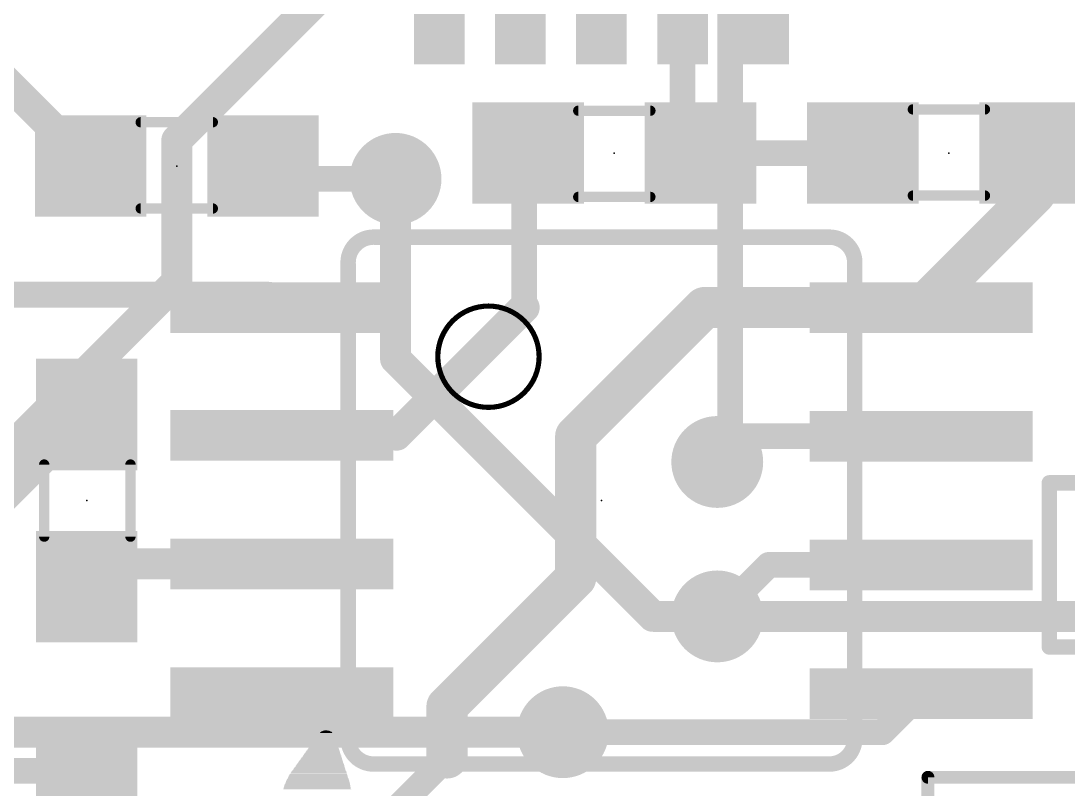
# Model space of a CAD drawing. Extents: x -27.3 to 28.4, y -24.7 to 14.
# Drawn here: x -5.73 to 4.6, y -3.74 to 3.84 of the extents above; entities that cross this region are included whole.
import ezdxf

# ---------------------------------------------------------------- set-up
doc = ezdxf.new("R2010")
doc.units = 0
for name, color, linetype in [('1', 12, 'CONTINUOUS'), ('16', 132, 'CONTINUOUS'), ('18', 110, 'CONTINUOUS'), ('20', 53, 'CONTINUOUS'), ('21', 40, 'CONTINUOUS'), ('23', 53, 'CONTINUOUS'), ('51', 53, 'CONTINUOUS')]:
    doc.layers.add(name, color=color, linetype=linetype)

# ---------------------------------------------------------------- blocks, each defined once
blk = doc.blocks.new('RECT')
blk.add_solid([(-0.5, -0.5), (0.5, -0.5), (-0.5, 0.5), (0.5, 0.5)])
blk = doc.blocks.new('ROUNDV')
at = {"const_width": 0.5}
blk.add_lwpolyline([(0, -0.25, 1), (0, 0.25, 1), (0, -0.25)], format="xyb", dxfattribs=at)

msp = doc.modelspace()

# ---------------------------------------------------------------- linework, layer by layer
at = {"layer": '1'}
for points, const_width in [([(0, 7.62, 0.4142), (-7.62, 0)], 0.3048), ([(7.62, 0, 0.4142), (0, 7.62)], 0.3048), ([(0.8449, 2.7619, 1), (0.7551, 2.6721)], 0.127), ([(0.7365, 2.717, 1), (0.8635, 2.717)], 0.127), ([(4.3806, 2.54, 1), (4.1774, 2.54)], 0.2032), ([(-0.6985, 2.501, 1), (-0.8255, 2.501)], 0.127), ([(-0.8069, 2.5459, 1), (-0.7171, 2.4561)], 0.127), ([(-0.6781, 2.4951, 1), (-0.7679, 2.5849)], 0.127), ([(0.977, 2.6035, 1), (0.977, 2.4765)], 0.127), ([(0.9321, 2.4951, 1), (1.0219, 2.5849)], 0.127), ([(2.579, 2.4765, 1), (2.579, 2.6035)], 0.127), ([(-5.0949, 2.3591, 1), (-4.9871, 2.4669)], 0.1524), ([(-3.2961, 2.4579, 1), (-3.3859, 2.3681)], 0.127), ([(-3.214, 2.3495, 1), (-3.214, 2.2225)], 0.127), ([(-3.2589, 2.2411, 1), (-3.1691, 2.3309)], 0.127), ([(-2.032, 2.2225, 1), (-2.032, 2.3495)], 0.127), ([(4.3508, 2.0692, 1), (4.2072, 2.2128)], 0.2032), ([(4.1774, 2.141, 1), (4.3806, 2.141)], 0.2032), ([(-3.2361, 1.1879, 1), (-3.3259, 1.0981)], 0.127), ([(-3.281, 1.0795, 1), (-3.281, 1.2065)], 0.127), ([(-0.7081, 0.9621, 1), (-0.8159, 1.0699)], 0.1524), ([(1.016, 1.1176, 1), (1.016, 0.9144)], 0.2032), ([(1.0878, 0.9442, 1), (0.9442, 1.0878)], 0.2032), ([(3.154, 1.1176, 1), (3.154, 0.9144)], 0.2032), ([(3.0822, 1.0878, 1), (3.2258, 0.9442)], 0.2032), ([(3.154, 0.9144, 1), (3.154, 1.1176)], 0.2032), ([(3.535, 0.9144, 1), (3.535, 1.1176)], 0.2032), ([(-3.1989, 0.9711, 1), (-3.1091, 1.0609)], 0.127), ([(-0.8255, 1.016, 1), (-0.6985, 1.016)], 0.127), ([(-7.62, 0, 0.4142), (0, -7.62)], 0.3048), ([(-5.0261, -0.0929, 1), (-5.1339, 0.0149)], 0.1524), ([(0, -7.62, 0.4142), (7.62, 0)], 0.3048), ([(-0.1524, -0.254, 1), (-0.3556, -0.254)], 0.2032), ([(-0.3258, -0.1822, 1), (-0.1822, -0.3258)], 0.2032), ([(-3.154, -0.1805, 1), (-3.154, -0.3075)], 0.127), ([(-2.0759, -0.1901, 1), (-1.9681, -0.2979)], 0.1524), ([(-2.022, -0.3075, 1), (-2.022, -0.1805)], 0.127), ([(1.397, -0.1905, 1), (1.397, -0.3175)], 0.127), ([(1.4419, -0.2989, 1), (1.3521, -0.2091)], 0.127), ([(3.154, -0.3175, 1), (3.154, -0.1905)], 0.127), ([(1.0981, -0.4631, 1), (1.1879, -0.5529)], 0.127), ([(-4.855, -1.4378, 1), (-4.855, -1.5902)], 0.1524), ([(-4.8011, -1.5679, 1), (-4.9089, -1.4601)], 0.1524), ([(-3.154, -1.5902, 1), (-3.154, -1.4378)], 0.1524), ([(1.651, -1.4605, 1), (1.651, -1.5875)], 0.127), ([(1.6959, -1.5689, 1), (1.6061, -1.4791)], 0.127), ([(3.154, -1.5875, 1), (3.154, -1.4605)], 0.127), ([(-0.3556, -1.651, 1), (-0.1524, -1.651)], 0.2032), ([(-0.1822, -1.7228, 1), (-0.3258, -1.5792)], 0.2032), ([(-5.1339, -1.6851, 1), (-5.0261, -1.7929)], 0.1524), ([(1.0981, -1.9871, 1), (1.1879, -2.0769)], 0.127), ([(3.1989, -2.8389, 1), (3.1091, -2.7491)], 0.127), ([(-1.4224, -2.921, 1), (-1.6256, -2.921)], 0.2032), ([(-1.5958, -2.8492, 1), (-1.4522, -2.9928)], 0.2032), ([(-0.381, -3.1115, 1), (-0.381, -3.2385)], 0.127), ([(2.7281, -3.1301, 1), (2.8179, -3.2199)], 0.127), ([(2.773, -3.2385, 1), (2.773, -3.1115)], 0.127), ([(-1.4791, -3.4739, 1), (-1.5689, -3.3841)], 0.127), ([(-1.6256, -3.429, 1), (-1.4224, -3.429)], 0.2032), ([(-5.0741, -3.5111, 1), (-5.1639, -3.6009)], 0.127), ([(-5.1249, -3.6399, 1), (-5.0351, -3.5501)], 0.127), ([(-5.119, -3.6195, 1), (-5.119, -3.4925)], 0.127)]:
    msp.add_lwpolyline(points, format="xyb", dxfattribs=dict(at, const_width=const_width))
for points, const_width in [([(0.8, 4.572), (0.8, 2.717)], 0.254), ([(-6.184, 3.556), (-5.041, 2.413)], 0.3048), ([(0.8, 2.717), (0.977, 2.54)], 0.254), ([(4.279, 2.54), (4.279, 2.141)], 0.4064), ([(-0.762, 2.501), (-0.723, 2.54)], 0.254), ([(-0.762, 1.016), (-0.762, 2.501)], 0.254), ([(2.579, 2.54), (0.977, 2.54)], 0.254), ([(-3.341, 2.413), (-3.214, 2.286)], 0.254), ([(-3.214, 2.286), (-2.032, 2.286)], 0.254), ([(4.279, 2.141), (3.154, 1.016)], 0.4064), ([(-6.566, 1.143), (-3.281, 1.143)], 0.254), ([(-3.281, 1.143), (-3.154, 1.016)], 0.254), ([(-2.022, -0.244), (-0.762, 1.016)], 0.3048), ([(1.016, 1.016), (-0.254, -0.254)], 0.4064), ([(3.154, 1.016), (1.016, 1.016)], 0.4064), ([(3.535, 1.016), (3.154, 1.016)], 0.4064), ([(-5.08, -0.039), (-5.93, -0.889)], 0.3048), ([(-0.254, -0.254), (-0.254, -1.651)], 0.4064), ([(-2.022, -0.244), (-3.154, -0.244)], 0.254), ([(1.397, -0.254), (1.143, -0.508)], 0.254), ([(3.154, -0.254), (1.397, -0.254)], 0.254), ([(-4.855, -1.514), (-5.08, -1.739)], 0.3048), ([(-3.154, -1.514), (-4.855, -1.514)], 0.3048), ([(1.651, -1.524), (1.143, -2.032)], 0.254), ([(3.154, -1.524), (1.651, -1.524)], 0.254), ([(-0.254, -1.651), (-1.524, -2.921)], 0.4064), ([(2.773, -3.175), (3.154, -2.794)], 0.254), ([(-1.524, -2.921), (-1.524, -3.429)], 0.4064), ([(-0.381, -3.175), (2.773, -3.175)], 0.254), ([(-1.524, -3.429), (-3.39, -5.295)], 0.254), ([(-6.57, -3.556), (-5.119, -3.556)], 0.254), ([(-5.119, -3.556), (-5.08, -3.595)], 0.254)]:
    msp.add_lwpolyline(points, dxfattribs=dict(at, const_width=const_width))
at = {"layer": '16'}
for points, const_width in [([(0, 7.62, 0.4142), (-7.62, 0)], 0.3048), ([(7.62, 0, 0.4142), (0, 7.62)], 0.3048), ([(-4.1148, 2.667, 1), (-4.2672, 2.667)], 0.1524), ([(-4.2449, 2.7209, 1), (-4.1371, 2.6131)], 0.1524), ([(-1.9558, 2.286, 1), (-2.1082, 2.286)], 0.1524), ([(-4.2672, 1.27, 1), (-4.1148, 1.27)], 0.1524), ([(-4.1371, 1.2161, 1), (-4.2449, 1.3239)], 0.1524), ([(-1.9781, 0.5619, 1), (-2.0859, 0.4541)], 0.1524), ([(-2.1082, 0.508, 1), (-1.9558, 0.508)], 0.1524), ([(-7.62, 0, 0.4142), (0, -7.62)], 0.3048), ([(0, -7.62, 0.4142), (7.62, 0)], 0.3048), ([(1.3149, -0.4259, 1), (1.2251, -0.3361)], 0.127), ([(1.0981, -0.4631, 1), (1.1879, -0.5529)], 0.127), ([(1.2065, -0.381, 1), (1.3335, -0.381)], 0.127), ([(0.508, -1.9558, 1), (0.508, -2.1082)], 0.1524), ([(0.4541, -2.0859, 1), (0.5619, -1.9781)], 0.1524), ([(1.143, -1.9558, 1), (1.143, -2.1082)], 0.1524), ([(1.143, -2.1082, 1), (1.143, -1.9558)], 0.1524), ([(-0.381, -3.2512, 1), (-0.381, -3.0988)], 0.1524)]:
    msp.add_lwpolyline(points, format="xyb", dxfattribs=dict(at, const_width=const_width))
for points, const_width in [([(1.27, 6.604), (1.27, -0.381)], 0.254), ([(-4.191, 2.667), (-2.413, 4.445)], 0.3048), ([(-4.191, 1.27), (-4.191, 2.667)], 0.3048), ([(-2.032, 0.508), (-2.032, 2.286)], 0.3048), ([(-6.35, -0.889), (-4.191, 1.27)], 0.3048), ([(0.508, -2.032), (-2.032, 0.508)], 0.3048), ([(1.27, -0.381), (1.143, -0.508)], 0.254), ([(1.143, -2.032), (0.508, -2.032)], 0.3048), ([(1.143, -2.032), (9.144, -2.032)], 0.3048), ([(-8.128, -3.175), (-0.381, -3.175)], 0.3048)]:
    msp.add_lwpolyline(points, dxfattribs=dict(at, const_width=const_width))
at = {"layer": '20'}
for start, end in [(90, 180), (0, 90), (180, 270), (270, 0)]:
    msp.add_arc((0, 0), 13.97, start, end, dxfattribs=at)
at = {"layer": '21'}
for points, const_width in [([(-2.25, 1.711, 0.4142), (-2.5, 1.461)], 0.1524), ([(-2.24, 1.7491, 1), (-2.24, 1.6729)], 0.0762), ([(2.5, 1.461, 0.4142), (2.25, 1.711)], 0.1524), ([(2.25, 1.6729, 1), (2.25, 1.7491)], 0.0762), ([(-2.4619, 1.451, 1), (-2.5381, 1.451)], 0.0762), ([(2.5381, 1.451, 1), (2.4619, 1.451)], 0.0762), ([(-2.5381, 1.321, 1), (-2.4619, 1.321)], 0.0762), ([(2.4619, 1.321, 1), (2.5381, 1.321)], 0.0762), ([(-1.115, 0.031, 1), (-1.115, 1.031, 1), (-1.115, 0.031)], 0.0508), ([(-2.4619, 0.701, 1), (-2.5381, 0.701)], 0.0762), ([(2.5381, 0.701, 1), (2.4619, 0.701)], 0.0762), ([(-2.5381, 0.061, 1), (-2.4619, 0.061)], 0.0762), ([(2.4619, 0.061, 1), (2.5381, 0.061)], 0.0762), ([(-2.4619, -0.559, 1), (-2.5381, -0.559)], 0.0762), ([(2.5381, -0.569, 1), (2.4619, -0.569)], 0.0762), ([(4.4581, -0.714, 1), (4.3819, -0.714)], 0.0762), ([(4.42, -0.6759, 1), (4.42, -0.7521)], 0.0762), ([(4.514, -0.7521, 1), (4.514, -0.6759)], 0.0762), ([(-2.5381, -1.209, 1), (-2.4619, -1.209)], 0.0762), ([(2.4619, -1.209, 1), (2.5381, -1.209)], 0.0762), ([(-2.4619, -1.829, 1), (-2.5381, -1.829)], 0.0762), ([(2.5381, -1.839, 1), (2.4619, -1.839)], 0.0762), ([(4.42, -2.2959, 1), (4.42, -2.3721)], 0.0762), ([(4.514, -2.3721, 1), (4.514, -2.2959)], 0.0762), ([(4.3819, -2.334, 1), (4.4581, -2.334)], 0.0762), ([(-2.5381, -2.479, 1), (-2.4619, -2.479)], 0.0762), ([(2.4619, -2.479, 1), (2.5381, -2.479)], 0.0762), ([(-2.4619, -3.089, 1), (-2.5381, -3.089)], 0.0762), ([(2.5381, -3.099, 1), (2.4619, -3.099)], 0.0762), ([(-2.5, -3.239, 0.4142), (-2.25, -3.489)], 0.1524), ([(-2.5381, -3.219, 1), (-2.4619, -3.219)], 0.0762), ([(2.25, -3.489, 0.4142), (2.5, -3.239)], 0.1524), ([(2.5381, -3.239, 1), (2.4619, -3.239)], 0.0762), ([(2.4619, -3.249, 1), (2.5381, -3.249)], 0.0762), ([(-2.25, -3.4509, 1), (-2.25, -3.5271)], 0.0762), ([(2.25, -3.4509, 1), (2.25, -3.5271)], 0.0762), ([(2.25, -3.5271, 1), (2.25, -3.4509)], 0.0762), ([(3.2538, -3.62, 1), (3.1902, -3.62)], 0.0635), ([(3.222, -3.5882, 1), (3.222, -3.6518)], 0.0635)]:
    msp.add_lwpolyline(points, format="xyb", dxfattribs=dict(at, const_width=const_width))
for points, const_width in [([(2.25, 1.711), (-2.24, 1.711)], 0.1524), ([(-2.5, 1.321), (-2.5, 1.451)], 0.1524), ([(2.5, 1.321), (2.5, 1.451)], 0.1524), ([(-2.5, 0.061), (-2.5, 0.701)], 0.1524), ([(2.5, 0.701), (2.5, 0.061)], 0.1524), ([(-2.5, -1.209), (-2.5, -0.559)], 0.1524), ([(2.5, -0.569), (2.5, -1.209)], 0.1524), ([(4.42, -2.334), (4.42, -0.714)], 0.1524), ([(4.42, -0.714), (4.514, -0.714)], 0.1524), ([(-2.5, -2.479), (-2.5, -1.829)], 0.1524), ([(2.5, -1.839), (2.5, -2.479)], 0.1524), ([(4.514, -2.334), (4.42, -2.334)], 0.1524), ([(-2.5, -3.089), (-2.5, -3.219)], 0.1524), ([(2.5, -3.099), (2.5, -3.249)], 0.1524), ([(-2.25, -3.489), (2.25, -3.489)], 0.1524), ([(3.222, -5.27), (3.222, -3.62)], 0.127), ([(3.222, -3.62), (5.922, -3.62)], 0.127)]:
    msp.add_lwpolyline(points, dxfattribs=dict(at, const_width=const_width))
at = {"layer": '23'}
for p in [(0.127, 2.54), (3.429, 2.54), (-4.191, 2.413), (-5.08, -0.889), (0, -0.889)]:
    msp.add_point(p, dxfattribs=at)
at = {"layer": '51'}
for points, const_width in [([(0.483, 2.959), (-0.229, 2.959)], 0.1016), ([(3.073, 2.972), (3.785, 2.972)], 0.1016), ([(-4.547, 2.845), (-3.835, 2.845)], 0.1016), ([(3.073, 2.121), (3.785, 2.121)], 0.1016), ([(0.483, 2.108), (-0.229, 2.108)], 0.1016), ([(-4.547, 1.994), (-3.835, 1.994)], 0.1016), ([(-2.5, -3.249), (-2.5, 1.451)], 0.1524), ([(2.5, 1.451), (2.5, -3.249)], 0.1524), ([(-5.499, -0.533), (-5.499, -1.245)], 0.1016), ([(-4.648, -0.533), (-4.648, -1.245)], 0.1016), ([(4.42, -0.714), (7.264, -0.714)], 0.1524), ([(7.264, -2.334), (4.42, -2.334)], 0.1524)]:
    msp.add_lwpolyline(points, dxfattribs=dict(at, const_width=const_width))
for points, const_width in [([(-0.229, 2.9844, 1), (-0.229, 2.9336)], 0.0508), ([(0.483, 2.9336, 1), (0.483, 2.9844)], 0.0508), ([(3.073, 2.9974, 1), (3.073, 2.9466)], 0.0508), ([(3.785, 2.9466, 1), (3.785, 2.9974)], 0.0508), ([(-4.547, 2.8704, 1), (-4.547, 2.8196)], 0.0508), ([(-3.835, 2.8196, 1), (-3.835, 2.8704)], 0.0508), ([(3.073, 2.1464, 1), (3.073, 2.0956)], 0.0508), ([(3.785, 2.0956, 1), (3.785, 2.1464)], 0.0508), ([(-0.229, 2.1334, 1), (-0.229, 2.0826)], 0.0508), ([(0.483, 2.0826, 1), (0.483, 2.1334)], 0.0508), ([(-4.547, 2.0194, 1), (-4.547, 1.9686)], 0.0508), ([(-3.835, 1.9686, 1), (-3.835, 2.0194)], 0.0508), ([(-2.4619, 1.451, 1), (-2.5381, 1.451)], 0.0762), ([(2.5381, 1.451, 1), (2.4619, 1.451)], 0.0762), ([(-5.4736, -0.533, 1), (-5.5244, -0.533)], 0.0508), ([(-4.6226, -0.533, 1), (-4.6734, -0.533)], 0.0508), ([(4.42, -0.6759, 1), (4.42, -0.7521)], 0.0762), ([(-5.5244, -1.245, 1), (-5.4736, -1.245)], 0.0508), ([(-4.6734, -1.245, 1), (-4.6226, -1.245)], 0.0508), ([(4.42, -2.2959, 1), (4.42, -2.3721)], 0.0762), ([(-2.5381, -3.249, 1), (-2.4619, -3.249)], 0.0762), ([(2.4619, -3.249, 1), (2.5381, -3.249)], 0.0762)]:
    msp.add_lwpolyline(points, format="xyb", dxfattribs=dict(at, const_width=const_width))

# ---------------------------------------------------------------- block references
at = {"layer": '1', "xscale": 0.5, "yscale": 2.308}
for p in [(-1.6, 4.572), (-0.8, 4.572), (0, 4.572), (0.8, 4.572), (1.6, 4.572)]:
    msp.add_blockref('RECT', p, dxfattribs=at)
at = {"layer": '1', "xscale": 1.1}
for p, rotation in [((-0.723, 2.54), 180), ((0.977, 2.54), 180), ((-5.08, -0.039), 270), ((-5.08, -1.739), 270), ((-5.08, -3.595), 270)]:
    msp.add_blockref('RECT', p, dxfattribs=dict(at, rotation=rotation))
for p in [(2.579, 2.54), (4.279, 2.54), (-5.041, 2.413), (-3.341, 2.413)]:
    msp.add_blockref('RECT', p, dxfattribs=at)
at = {"layer": '1', "xscale": 0.5, "yscale": 2.2, "rotation": 270}
for p in [(-3.154, 1.016), (3.154, 1.016), (-3.154, -0.244), (3.154, -0.254), (-3.154, -1.514), (3.154, -1.524), (-3.154, -2.784), (3.154, -2.794)]:
    msp.add_blockref('RECT', p, dxfattribs=at)
at = {"layer": '18', "xscale": 0.9064, "yscale": 0.9064}
for p in [(-2.032, 2.286), (-2.032, 2.286), (1.143, -0.508), (1.143, -0.508), (1.143, -2.032), (1.143, -2.032), (-0.381, -3.175), (-0.381, -3.175)]:
    msp.add_blockref('ROUNDV', p, dxfattribs=at)
at = {"layer": '21'}
for p, xscale, yscale in [((-2.7172, -3.2029), 0.16, 0.0038), ((-2.7172, -3.1991), 0.1524, 0.0038), ((-2.7172, -3.1915), 0.1448, 0.0038), ((-2.7172, -3.1953), 0.1448, 0.0038), ((-2.7172, -3.1877), 0.1371, 0.0038), ((-2.7172, -3.1839), 0.1295, 0.0038), ((-2.7172, -3.1801), 0.1219, 0.0038), ((-2.7172, -3.1763), 0.1143, 0.0038), ((-2.7153, -3.1725), 0.1029, 0.0038), ((-2.7172, -3.1686), 0.0915, 0.0039), ((-2.7172, -3.1648), 0.0762, 0.0038), ((-2.7172, -3.161), 0.0609, 0.0038), ((-2.721, -3.1572), 0.0305, 0.0038), ((-2.7382, -3.3058), 0.2705, 0.0038), ((-2.7363, -3.302), 0.2667, 0.0038), ((-2.7363, -3.2944), 0.2591, 0.0038), ((-2.7344, -3.2982), 0.2629, 0.0038), ((-2.7343, -3.2906), 0.2552, 0.0038), ((-2.7324, -3.2868), 0.2514, 0.0038), ((-2.7324, -3.2791), 0.2438, 0.0038), ((-2.7324, -3.283), 0.2438, 0.0039), ((-2.7305, -3.2753), 0.24, 0.0038), ((-2.7305, -3.2715), 0.2324, 0.0038), ((-2.7286, -3.2639), 0.2286, 0.0038), ((-2.7286, -3.2677), 0.2286, 0.0038), ((-2.7286, -3.2601), 0.221, 0.0038), ((-2.7267, -3.2525), 0.2172, 0.0038), ((-2.7267, -3.2563), 0.2172, 0.0038), ((-2.7267, -3.2487), 0.2096, 0.0038), ((-2.7248, -3.2449), 0.2058, 0.0039), ((-2.7248, -3.2372), 0.1981, 0.0038), ((-2.7229, -3.241), 0.2019, 0.0038), ((-2.7229, -3.2334), 0.1943, 0.0038), ((-2.7229, -3.2258), 0.1867, 0.0038), ((-2.721, -3.2296), 0.1905, 0.0038), ((-2.721, -3.222), 0.1829, 0.0038), ((-2.721, -3.2182), 0.1753, 0.0038), ((-2.7191, -3.2106), 0.1715, 0.0038), ((-2.7191, -3.2144), 0.1715, 0.0038), ((-2.7191, -3.2067), 0.1638, 0.0039), ((-2.7572, -3.4087), 0.3772, 0.0038), ((-2.7572, -3.4011), 0.3696, 0.0038), ((-2.7553, -3.4049), 0.3734, 0.0038), ((-2.7553, -3.3973), 0.3657, 0.0039), ((-2.7534, -3.3934), 0.3619, 0.0038), ((-2.7534, -3.3858), 0.3543, 0.0038), ((-2.7534, -3.3896), 0.3543, 0.0038), ((-2.7515, -3.382), 0.3505, 0.0038), ((-2.7515, -3.3744), 0.3429, 0.0038), ((-2.7515, -3.3782), 0.3429, 0.0038), ((-2.7496, -3.3706), 0.3391, 0.0038), ((-2.7496, -3.3668), 0.3315, 0.0038), ((-2.7477, -3.3592), 0.3277, 0.0039), ((-2.7477, -3.363), 0.3277, 0.0038), ((-2.7477, -3.3553), 0.3201, 0.0038), ((-2.7458, -3.3477), 0.3163, 0.0038), ((-2.7458, -3.3515), 0.3163, 0.0038), ((-2.7457, -3.3439), 0.3086, 0.0038), ((-2.7438, -3.3401), 0.3048, 0.0038), ((-2.7438, -3.3325), 0.2972, 0.0038), ((-2.7419, -3.3363), 0.301, 0.0038), ((-2.7419, -3.3287), 0.2934, 0.0038), ((-2.742, -3.3211), 0.2857, 0.0039), ((-2.74, -3.3249), 0.2896, 0.0038), ((-2.7401, -3.3172), 0.2819, 0.0038), ((-2.7382, -3.3134), 0.2781, 0.0038), ((-2.7382, -3.3096), 0.2705, 0.0038), ((-2.7782, -3.5077), 0.4801, 0.0038), ((-2.7782, -3.5116), 0.4801, 0.0039), ((-2.7762, -3.5039), 0.4762, 0.0038), ((-2.7762, -3.4963), 0.4686, 0.0038), ((-2.7743, -3.5001), 0.4724, 0.0038), ((-2.7743, -3.4925), 0.4648, 0.0038), ((-2.7724, -3.4887), 0.461, 0.0038), ((-2.7724, -3.4811), 0.4534, 0.0038), ((-2.7724, -3.4849), 0.4534, 0.0038), ((-2.7705, -3.4773), 0.4496, 0.0038), ((-2.7705, -3.4696), 0.442, 0.0038), ((-2.7705, -3.4735), 0.442, 0.0039), ((-2.7686, -3.4658), 0.4382, 0.0038), ((-2.7686, -3.462), 0.4306, 0.0038), ((-2.7667, -3.4544), 0.4268, 0.0038), ((-2.7667, -3.4582), 0.4268, 0.0038), ((-2.7667, -3.4506), 0.4191, 0.0038), ((-2.7648, -3.443), 0.4153, 0.0038), ((-2.7648, -3.4468), 0.4153, 0.0038), ((-2.7648, -3.4392), 0.4076, 0.0038), ((-2.7629, -3.4354), 0.4038, 0.0039), ((-2.7629, -3.4277), 0.3962, 0.0038), ((-2.761, -3.4315), 0.4, 0.0038), ((-2.761, -3.4239), 0.3924, 0.0038), ((-2.7591, -3.4201), 0.3886, 0.0038), ((-2.7591, -3.4125), 0.381, 0.0038), ((-2.7591, -3.4163), 0.381, 0.0038), ((-2.7972, -3.6144), 0.5867, 0.0038), ((-2.7972, -3.6182), 0.5867, 0.0038), ((-2.7953, -3.6068), 0.5829, 0.0038), ((-2.7953, -3.6106), 0.5829, 0.0038), ((-2.7953, -3.603), 0.5753, 0.0038), ((-2.7934, -3.5954), 0.5715, 0.0038), ((-2.7934, -3.5992), 0.5715, 0.0038), ((-2.7934, -3.5878), 0.5639, 0.0039), ((-2.7934, -3.5916), 0.5639, 0.0038), ((-2.7915, -3.5839), 0.5601, 0.0038), ((-2.7915, -3.5763), 0.5525, 0.0038), ((-2.7915, -3.5801), 0.5525, 0.0038), ((-2.7896, -3.5725), 0.5487, 0.0038), ((-2.7896, -3.5649), 0.5411, 0.0038), ((-2.7896, -3.5687), 0.5411, 0.0038), ((-2.7877, -3.5611), 0.5373, 0.0038), ((-2.7877, -3.5573), 0.5295, 0.0038), ((-2.7858, -3.5497), 0.5257, 0.0039), ((-2.7858, -3.5535), 0.5257, 0.0038), ((-2.7858, -3.5458), 0.5181, 0.0038), ((-2.7839, -3.542), 0.5143, 0.0038), ((-2.7839, -3.5344), 0.5067, 0.0038), ((-2.782, -3.5382), 0.5105, 0.0038), ((-2.782, -3.5306), 0.5029, 0.0038), ((-2.782, -3.523), 0.4953, 0.0038), ((-2.7801, -3.5268), 0.4991, 0.0038), ((-2.7801, -3.5192), 0.4915, 0.0038), ((-2.7782, -3.5154), 0.4877, 0.0038), ((-2.8048, -3.7211), 0.663, 0.0038), ((-2.8048, -3.7097), 0.6554, 0.0038), ((-2.8048, -3.7135), 0.6554, 0.0038), ((-2.8029, -3.7173), 0.6592, 0.0038), ((-2.8029, -3.6982), 0.6515, 0.0038), ((-2.8029, -3.7021), 0.6515, 0.0039), ((-2.8029, -3.7059), 0.6515, 0.0038), ((-2.8029, -3.6868), 0.6439, 0.0038), ((-2.8029, -3.6906), 0.6439, 0.0038), ((-2.8029, -3.6944), 0.6439, 0.0038), ((-2.801, -3.683), 0.6401, 0.0038), ((-2.8029, -3.6792), 0.6362, 0.0038), ((-2.801, -3.6678), 0.6324, 0.0038), ((-2.801, -3.6716), 0.6324, 0.0038), ((-2.801, -3.6754), 0.6324, 0.0038), ((-2.801, -3.6601), 0.6248, 0.0038), ((-2.801, -3.664), 0.6248, 0.0039), ((-2.801, -3.6525), 0.6172, 0.0038), ((-2.7991, -3.6563), 0.621, 0.0038), ((-2.7991, -3.6449), 0.6134, 0.0038), ((-2.7991, -3.6487), 0.6134, 0.0038), ((-2.7991, -3.6373), 0.6058, 0.0038), ((-2.7991, -3.6411), 0.6058, 0.0038), ((-2.7991, -3.6297), 0.5982, 0.0038), ((-2.7972, -3.6335), 0.602, 0.0038), ((-2.7972, -3.622), 0.5944, 0.0038), ((-2.7972, -3.6259), 0.5944, 0.0039), ((-2.8067, -3.7325), 0.6668, 0.0038), ((-2.8048, -3.7363), 0.6706, 0.0038), ((-2.8048, -3.7249), 0.663, 0.0038), ((-2.8048, -3.7287), 0.663, 0.0038)]:
    msp.add_blockref('RECT', p, dxfattribs=dict(at, xscale=xscale, yscale=yscale))
at = {"layer": '51'}
for p, xscale, yscale, rotation in [((-0.4533, 2.5349), 0.5001, 0.95, 180), ((0.7152, 2.5349), 0.5001, 0.95, 180), ((-2.95, 1.016), 0.35, 0.9, 270), ((2.95, 1.016), 0.35, 0.9, 270), ((-5.0749, -0.3009), 0.5001, 0.95, 270), ((-2.95, -0.244), 0.35, 0.9, 270), ((2.95, -0.254), 0.35, 0.9, 270), ((-5.0749, -1.4693), 0.5001, 0.95, 270), ((-2.95, -1.514), 0.35, 0.9, 270), ((2.95, -1.524), 0.35, 0.9, 270), ((-2.95, -2.784), 0.35, 0.9, 270), ((2.95, -2.794), 0.35, 0.9, 270), ((-5.0749, -3.8569), 0.5001, 0.95, 270)]:
    msp.add_blockref('RECT', p, dxfattribs=dict(at, xscale=xscale, yscale=yscale, rotation=rotation))
at = {"layer": '51', "xscale": 0.5001, "yscale": 0.95}
for p in [(2.8409, 2.5451), (4.0092, 2.5451), (-4.7792, 2.4181), (-3.6108, 2.4181)]:
    msp.add_blockref('RECT', p, dxfattribs=at)

doc.saveas('drawing.dxf')
